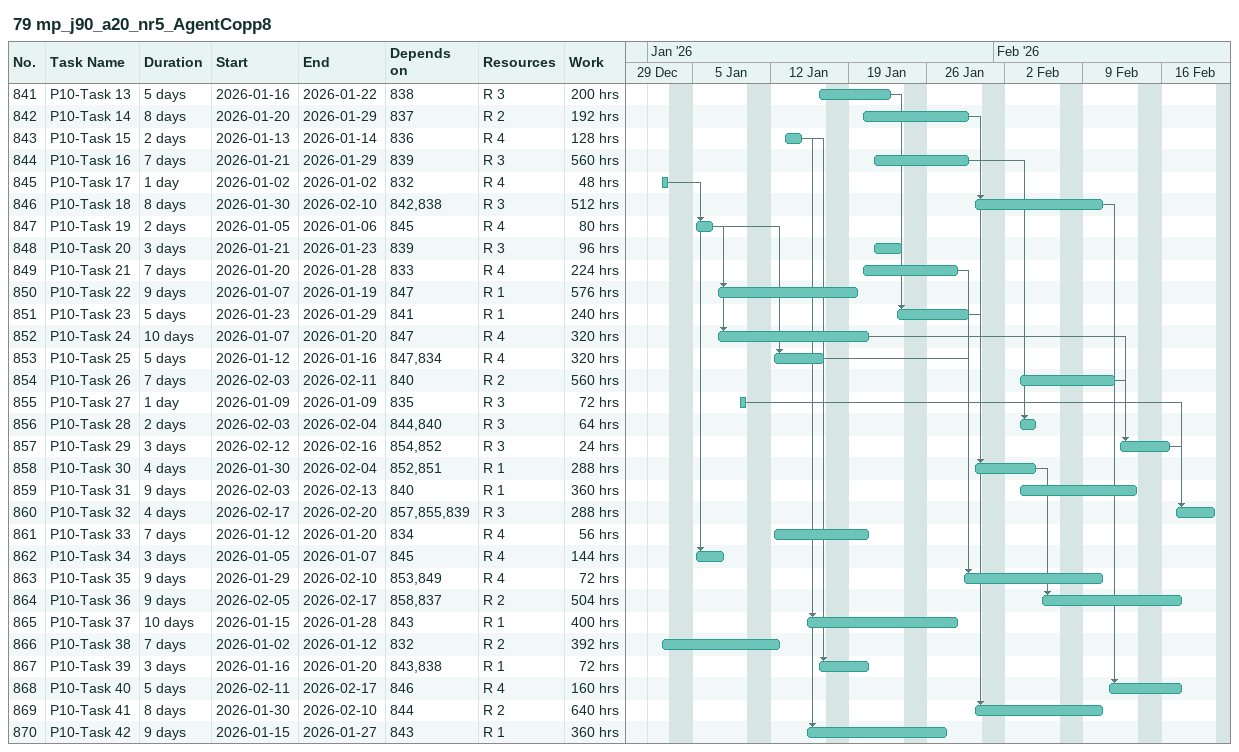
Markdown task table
79 mp_j90_a20_nr5_AgentCopp8

| ID | Task | Duration | Start | Finish | Predecessors | Resources | Work (h) |
|---|---|---|---|---|---|---|---|
| 841 | P10-Task 13 | 5d | 2026-01-16 | 2026-01-22 | 838 | R 3 | 200 |
| 842 | P10-Task 14 | 8d | 2026-01-20 | 2026-01-29 | 837 | R 2 | 192 |
| 843 | P10-Task 15 | 2d | 2026-01-13 | 2026-01-14 | 836 | R 4 | 128 |
| 844 | P10-Task 16 | 7d | 2026-01-21 | 2026-01-29 | 839 | R 3 | 560 |
| 845 | P10-Task 17 | 1d | 2026-01-02 | 2026-01-02 | 832 | R 4 | 48 |
| 846 | P10-Task 18 | 8d | 2026-01-30 | 2026-02-10 | 842, 838 | R 3 | 512 |
| 847 | P10-Task 19 | 2d | 2026-01-05 | 2026-01-06 | 845 | R 4 | 80 |
| 848 | P10-Task 20 | 3d | 2026-01-21 | 2026-01-23 | 839 | R 3 | 96 |
| 849 | P10-Task 21 | 7d | 2026-01-20 | 2026-01-28 | 833 | R 4 | 224 |
| 850 | P10-Task 22 | 9d | 2026-01-07 | 2026-01-19 | 847 | R 1 | 576 |
| 851 | P10-Task 23 | 5d | 2026-01-23 | 2026-01-29 | 841 | R 1 | 240 |
| 852 | P10-Task 24 | 10d | 2026-01-07 | 2026-01-20 | 847 | R 4 | 320 |
| 853 | P10-Task 25 | 5d | 2026-01-12 | 2026-01-16 | 847, 834 | R 4 | 320 |
| 854 | P10-Task 26 | 7d | 2026-02-03 | 2026-02-11 | 840 | R 2 | 560 |
| 855 | P10-Task 27 | 1d | 2026-01-09 | 2026-01-09 | 835 | R 3 | 72 |
| 856 | P10-Task 28 | 2d | 2026-02-03 | 2026-02-04 | 844, 840 | R 3 | 64 |
| 857 | P10-Task 29 | 3d | 2026-02-12 | 2026-02-16 | 854, 852 | R 3 | 24 |
| 858 | P10-Task 30 | 4d | 2026-01-30 | 2026-02-04 | 852, 851 | R 1 | 288 |
| 859 | P10-Task 31 | 9d | 2026-02-03 | 2026-02-13 | 840 | R 1 | 360 |
| 860 | P10-Task 32 | 4d | 2026-02-17 | 2026-02-20 | 857, 855, 839 | R 3 | 288 |
| 861 | P10-Task 33 | 7d | 2026-01-12 | 2026-01-20 | 834 | R 4 | 56 |
| 862 | P10-Task 34 | 3d | 2026-01-05 | 2026-01-07 | 845 | R 4 | 144 |
| 863 | P10-Task 35 | 9d | 2026-01-29 | 2026-02-10 | 853, 849 | R 4 | 72 |
| 864 | P10-Task 36 | 9d | 2026-02-05 | 2026-02-17 | 858, 837 | R 2 | 504 |
| 865 | P10-Task 37 | 10d | 2026-01-15 | 2026-01-28 | 843 | R 1 | 400 |
| 866 | P10-Task 38 | 7d | 2026-01-02 | 2026-01-12 | 832 | R 2 | 392 |
| 867 | P10-Task 39 | 3d | 2026-01-16 | 2026-01-20 | 843, 838 | R 1 | 72 |
| 868 | P10-Task 40 | 5d | 2026-02-11 | 2026-02-17 | 846 | R 4 | 160 |
| 869 | P10-Task 41 | 8d | 2026-01-30 | 2026-02-10 | 844 | R 2 | 640 |
| 870 | P10-Task 42 | 9d | 2026-01-15 | 2026-01-27 | 843 | R 1 | 360 |
